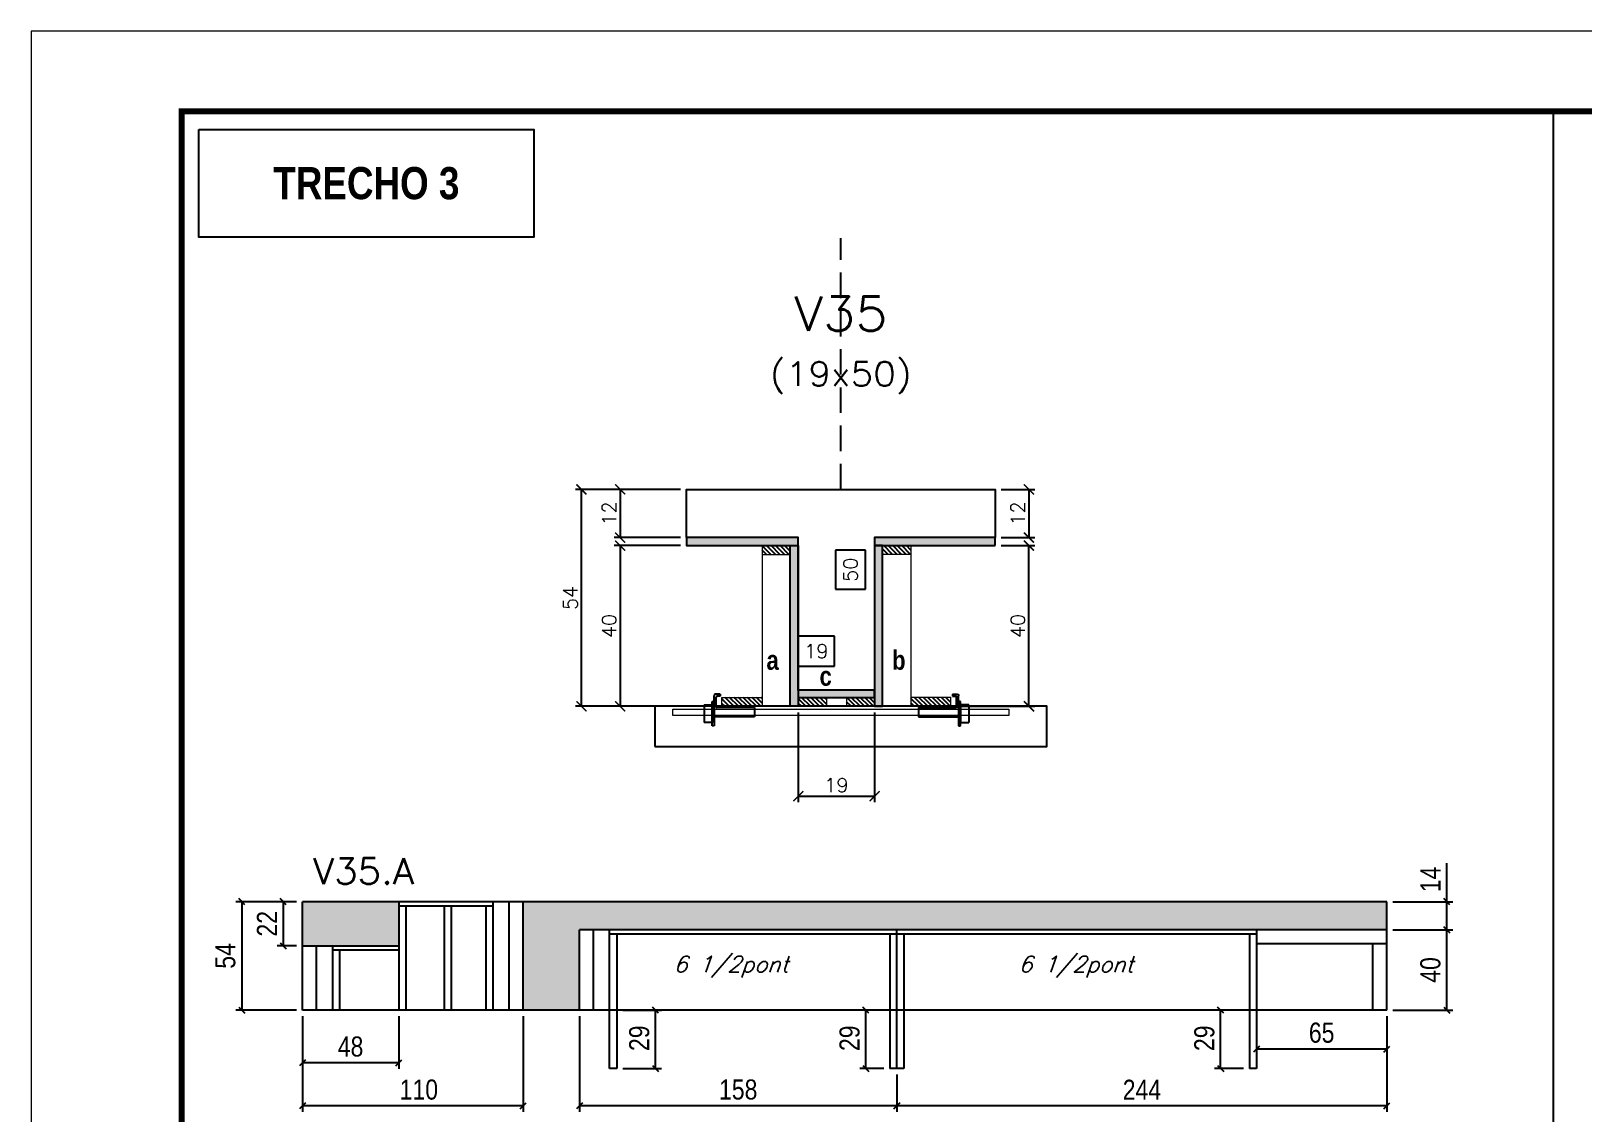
# Model space of a CAD drawing. Extents: x 0 to 6325, y 10169 to 19307.
# Drawn here: x 3170 to 3943, y 12977 to 13516 of the extents above; entities that cross this region are included whole.
import ezdxf
from ezdxf.enums import TextEntityAlignment as Align

# ---------------------------------------------------------------- set-up
doc = ezdxf.new("R2010")
doc.units = 0
doc.linetypes.add('DASHED', pattern=[0.75, 0.5, -0.25])
doc.linetypes.add('HIDDEN', pattern=[9.525, 6.35, -3.175])
for name, color, linetype in [('1', 1, 'Continuous'), ('barrote', 251, 'Continuous'), ('COTA', 241, 'Continuous'), ('Cota Seção (2x)', 4, 'Continuous'), ('detalhes', 4, 'Continuous'), ('Hachura', 253, 'Continuous'), ('NOMENCLATURA', 7, 'Continuous'), ('Painéis', 200, 'Continuous'), ('presilha', 1, 'Continuous'), ('SARR_2.2x7', 40, 'Continuous'), ('SARR_3.5x7', 81, 'Continuous'), ('texto', 7, 'Continuous'), ('Texto de Titulo', 7, 'Continuous'), ('Texto Qtd Sarr', 242, 'Continuous')]:
    doc.layers.add(name, color=color, linetype=linetype)
for name, color, linetype, lineweight in [('CONCRETO', 251, 'Continuous', 25), ('Folhas', 255, 'Continuous', 9), ('Madeira', 126, 'Continuous', 18), ('SARRAFO DE PRESSAO', 251, 'DASHED', 9), ('SCO-___-LAJ', 2, 'Continuous', 0), ('Texto Seção', 7, 'Continuous', 15)]:
    doc.layers.add(name, color=color, linetype=linetype, lineweight=lineweight)
doc.styles.add('COTA TECNICA', font='techl___.ttf', dxfattribs={"height": 10})
doc.styles.add('REGUA-120', font='ROMANS.shx', dxfattribs={"height": 15})
doc.styles.add('ROMANC', font='techb___.ttf', dxfattribs={"height": 2.5})
doc.styles.add('Romans', font='romans.shx')
doc.styles.add('TECNICA', font='techb___.ttf', dxfattribs={"height": 10})
doc.dimstyles.new('Cota Seção (2x)', dxfattribs={"dimtxt": 7, "dimasz": 5, "dimexe": 3, "dimexo": 3, "dimgap": 2, "dimtad": 3, "dimdec": 1, "dimlfac": 0.5, "dimzin": 12, "dimdsep": 46, "dimtxsty": 'Romans', "dimblk": 'ARCHTICK', "dimcen": 0, "dimclrd": 4, "dimclre": 4, "dimclrt": 1, "dimadec": 1, "dimazin": 3, "dimtfac": 1, "dimtdec": 1, "dimtmove": 0, "dimatfit": 3, "dimldrblk": 'OBLIQUE', "dimfxl": 1, "dimtolj": 1, "dimtzin": 12, "dimarcsym": 0})
doc.dimstyles.new('Cota Seção interna', dxfattribs={"dimtxt": 7, "dimasz": 6, "dimexe": 0.18, "dimexo": 2, "dimgap": -4, "dimtad": 3, "dimdec": 1, "dimlfac": 0.5, "dimzin": 12, "dimdsep": 46, "dimtxsty": 'Romans', "dimblk": 'ARCHTICK', "dimcen": 0.09, "dimse1": 1, "dimse2": 1, "dimsd1": 1, "dimsd2": 1, "dimclrd": 180, "dimclre": 5, "dimclrt": 1, "dimadec": 0, "dimazin": 3, "dimtfac": 1, "dimtdec": 1, "dimtofl": 0, "dimtmove": 0, "dimatfit": 3, "dimldrblk": 'ARCHTICK', "dimfxl": 1, "dimtolj": 1, "dimtzin": 0, "dimarcsym": 0})
doc.dimstyles.new('PAINEL', dxfattribs={"dimtxt": 10, "dimasz": 3, "dimexe": 3, "dimexo": 3, "dimgap": 3, "dimtad": 1, "dimdec": 1, "dimzin": 12, "dimdsep": 46, "dimtxsty": 'COTA TECNICA', "dimblk1": 'OBLIQUE', "dimblk2": 'OBLIQUE', "dimsah": 1, "dimcen": 0.9, "dimclrd": 4, "dimclre": 4, "dimclrt": 240, "dimadec": 1, "dimazin": 3, "dimtfac": 1, "dimtdec": 1, "dimtmove": 0, "dimatfit": 3, "dimfxl": 1, "dimtolj": 1, "dimtzin": 12, "dimarcsym": 0})
pattern_1 = [(315, (26508.6246, 4949.8755), (1.12253202, 1.12253202), [])]

# ---------------------------------------------------------------- blocks, each defined once
blk = doc.blocks.new('9999999999')
at = {"layer": 'Folhas'}
blk.add_lwpolyline([(98138.98, 34190.21), (99623.98, 34190.21), (99623.98, 35240.21), (98138.98, 35240.21)], close=True, dxfattribs=at)
at = {"layer": 'Folhas', "color": 30, "const_width": 3}
blk.add_lwpolyline([(98213.98, 34230.21), (99583.98, 34230.21), (99583.98, 35200.21), (98213.98, 35200.21)], close=True, dxfattribs=at)
blk = doc.blocks.new('titulo1')
at = {"layer": 'Defpoints', "color": 252, "linetype": 'HIDDEN', "ltscale": 2}
blk.add_line((0, 0), (0, 125), dxfattribs=at)
at = {"layer": 'Defpoints', "style": 'Romans', "oblique": 15}
blk.add_attdef('FOLHA', text='', height=10, dxfattribs=at).set_placement((0, 15.58), align=Align.MIDDLE_CENTER)
at = {"layer": 'Texto Qtd Sarr', "color": 3, "style": 'Romans', "oblique": 15}
for tag, height, p in [('TITULO', 17, (0, 71.45)), ('SEÇÃO', 12, (0, 41.55))]:
    blk.add_attdef(tag, text='', height=height, dxfattribs=at).set_placement(p, align=Align.MIDDLE_CENTER)
blk = doc.blocks.new('_ArchTick')
at = {"color": 0, "linetype": 'ByBlock', "const_width": 0.15}
blk.add_lwpolyline([(-0.5, -0.5), (0.5, 0.5)], dxfattribs=at)
blk = doc.blocks.new('*D387')
at = {"layer": 'COTA', "color": 4, "lineweight": -2, "transparency": 16777216}
for p, q in [((3653, 13287.52), (3669.88, 13287.52)), ((3666.88, 13287.52), (3666.88, 13263.52)), ((3653, 13263.52), (3669.88, 13263.52))]:
    blk.add_line(p, q, dxfattribs=at)
at = {"layer": 'Defpoints', "color": 0, "transparency": 16777216}
for p in [(3650, 13287.52), (3650, 13263.52), (3666.88, 13263.52)]:
    blk.add_point(p, dxfattribs=at)
at = {"layer": 'COTA', "color": 4, "lineweight": -2, "transparency": 16777216, "xscale": 5, "yscale": 5, "zscale": 5}
for p, rotation in [((3666.88, 13287.52), 90), ((3666.88, 13263.52), 270)]:
    blk.add_blockref('_ArchTick', p, dxfattribs=dict(at, rotation=rotation))
at = {"layer": 'COTA', "color": 1, "transparency": 16777216, "insert": (3661.38, 13275.52), "char_height": 7, "attachment_point": 5, "rotation": 90, "style": 'Romans'}
blk.add_mtext('\\A1;12', dxfattribs=at)
blk = doc.blocks.new('_Oblique')
at = {"layer": '1', "color": 0, "lineweight": -2}
blk.add_line((-0.5, -0.5), (0.5, 0.5), dxfattribs=at)
blk = doc.blocks.new('*D388')
at = {"layer": 'COTA', "color": 4, "lineweight": -2, "transparency": 16777216}
for p, q in [((3493.4, 13287.52), (3441.03, 13287.52)), ((3444.03, 13179.52), (3444.03, 13287.52)), ((3515.4, 13179.52), (3441.03, 13179.52))]:
    blk.add_line(p, q, dxfattribs=at)
at = {"layer": 'Defpoints', "color": 0, "transparency": 16777216}
for p in [(3444.03, 13287.52), (3496.4, 13287.52), (3518.4, 13179.52)]:
    blk.add_point(p, dxfattribs=at)
at = {"layer": 'COTA', "color": 4, "lineweight": -2, "transparency": 16777216, "xscale": 5, "yscale": 5, "zscale": 5}
for p, rotation in [((3444.03, 13287.52), 90), ((3444.03, 13179.52), 270)]:
    blk.add_blockref('_ArchTick', p, dxfattribs=dict(at, rotation=rotation))
at = {"layer": 'COTA', "color": 1, "transparency": 16777216, "insert": (3438.53, 13233.52), "char_height": 7, "attachment_point": 5, "rotation": 90, "style": 'Romans'}
blk.add_mtext('\\A1;54', dxfattribs=at)
blk = doc.blocks.new('*D389')
at = {"layer": 'COTA', "color": 4, "lineweight": -2, "transparency": 16777216}
for p, q in [((3653, 13259.52), (3669.88, 13259.52)), ((3666.88, 13179.52), (3666.88, 13259.52)), ((3626.6, 13179.52), (3669.88, 13179.52))]:
    blk.add_line(p, q, dxfattribs=at)
at = {"layer": 'Defpoints', "color": 0, "transparency": 16777216}
for p in [(3650, 13259.52), (3666.88, 13259.52), (3623.6, 13179.52)]:
    blk.add_point(p, dxfattribs=at)
at = {"layer": 'COTA', "color": 4, "lineweight": -2, "transparency": 16777216, "xscale": 5, "yscale": 5, "zscale": 5}
for p, rotation in [((3666.88, 13259.52), 90), ((3666.88, 13179.52), 270)]:
    blk.add_blockref('_ArchTick', p, dxfattribs=dict(at, rotation=rotation))
at = {"layer": 'COTA', "color": 1, "transparency": 16777216, "insert": (3661.38, 13219.52), "char_height": 7, "attachment_point": 5, "rotation": 90, "style": 'Romans'}
blk.add_mtext('\\A1;40', dxfattribs=at)
blk = doc.blocks.new('*D390')
at = {"layer": 'Cota Seção (2x)', "color": 180, "lineweight": -2, "transparency": 16777216}
for p, q in [((3585.5, 13257.19), (3570.5, 13257.19)), ((3570.5, 13257.19), (3570.5, 13237.85)), ((3585.5, 13237.85), (3585.5, 13257.19)), ((3570.5, 13237.85), (3585.5, 13237.85))]:
    blk.add_line(p, q, dxfattribs=at)
at = {"layer": 'Defpoints', "color": 0, "transparency": 16777216}
for p in [(3589.5, 13287.52), (3601, 13287.52), (3601, 13187.52)]:
    blk.add_point(p, dxfattribs=at)
at = {"layer": 'Cota Seção (2x)', "color": 1, "transparency": 16777216, "insert": (3578, 13247.52), "char_height": 7, "attachment_point": 5, "rotation": 90, "style": 'Romans'}
blk.add_mtext('\\A1;50', dxfattribs=at)
blk = doc.blocks.new('*D391')
at = {"layer": 'COTA', "color": 4, "lineweight": -2, "transparency": 16777216}
for p, q in [((3493.4, 13287.52), (3460.35, 13287.52)), ((3463.35, 13287.52), (3463.35, 13263.52)), ((3493.4, 13263.52), (3460.35, 13263.52))]:
    blk.add_line(p, q, dxfattribs=at)
at = {"layer": 'Defpoints', "color": 0, "transparency": 16777216}
for p in [(3496.4, 13287.52), (3463.35, 13263.52), (3496.4, 13263.52)]:
    blk.add_point(p, dxfattribs=at)
at = {"layer": 'COTA', "color": 4, "lineweight": -2, "transparency": 16777216, "xscale": 5, "yscale": 5, "zscale": 5}
for p, rotation in [((3463.35, 13287.52), 90), ((3463.35, 13263.52), 270)]:
    blk.add_blockref('_ArchTick', p, dxfattribs=dict(at, rotation=rotation))
at = {"layer": 'COTA', "color": 1, "transparency": 16777216, "insert": (3457.85, 13275.52), "char_height": 7, "attachment_point": 5, "rotation": 90, "style": 'Romans'}
blk.add_mtext('\\A1;12', dxfattribs=at)
blk = doc.blocks.new('*D392')
at = {"layer": 'COTA', "color": 4, "lineweight": -2, "transparency": 16777216}
for p, q in [((3493.4, 13259.52), (3460.35, 13259.52)), ((3463.35, 13259.52), (3463.35, 13179.52)), ((3515.4, 13179.52), (3460.35, 13179.52))]:
    blk.add_line(p, q, dxfattribs=at)
at = {"layer": 'Defpoints', "color": 0, "transparency": 16777216}
for p in [(3496.4, 13259.52), (3463.35, 13179.52), (3518.4, 13179.52)]:
    blk.add_point(p, dxfattribs=at)
at = {"layer": 'COTA', "color": 4, "lineweight": -2, "transparency": 16777216, "xscale": 5, "yscale": 5, "zscale": 5}
for p, rotation in [((3463.35, 13259.52), 90), ((3463.35, 13179.52), 270)]:
    blk.add_blockref('_ArchTick', p, dxfattribs=dict(at, rotation=rotation))
at = {"layer": 'COTA', "color": 1, "transparency": 16777216, "insert": (3457.85, 13219.52), "char_height": 7, "attachment_point": 5, "rotation": 90, "style": 'Romans'}
blk.add_mtext('\\A1;40', dxfattribs=at)
blk = doc.blocks.new('PRESILHA METÁLICA 1')
at = {"layer": 'presilha'}
for p, q in [((0, 13), (6, 13)), ((0, 13), (0, 0)), ((6, 15.5), (7.5, 15.5)), ((6, -2.5), (6, 15.5)), ((6, 13), (6, 0)), ((7.5, 10.6), (7.5, 19.9)), ((7.5, 15.5), (7.5, -2.5)), ((12, 21), (8.6, 21)), ((9, 11.6), (9, 18.9)), ((12, 19.5), (9.6, 19.5)), ((12, 21), (12, 19.5)), ((6, 0), (0, 0)), ((37.5, 4.1), (7.5, 4.1)), ((37.5, 11), (9.6, 11)), ((37.5, 11), (37.5, 4.1)), ((7.5, -2.5), (6, -2.5))]:
    blk.add_line(p, q, dxfattribs=at)
for centre, radius, start, end in [((8.6, 19.9), 1.14, 90, 180), ((9.6, 18.9), 0.57, 90, 180), ((9.6, 11.6), 0.57, 180, 270)]:
    blk.add_arc(centre, radius, start, end, dxfattribs=at)
blk = doc.blocks.new('*D393')
at = {"layer": 'COTA', "color": 4, "lineweight": -2, "transparency": 16777216}
for p, q in [((3552, 13176.52), (3552, 13131.79)), ((3590, 13176.52), (3590, 13131.79)), ((3552, 13134.79), (3590, 13134.79))]:
    blk.add_line(p, q, dxfattribs=at)
at = {"layer": 'Defpoints', "color": 0, "transparency": 16777216}
for p in [(3552, 13179.52), (3590, 13179.52), (3590, 13134.79)]:
    blk.add_point(p, dxfattribs=at)
at = {"layer": 'COTA', "color": 4, "lineweight": -2, "transparency": 16777216, "xscale": 5, "yscale": 5, "zscale": 5, "rotation": 180}
blk.add_blockref('_ArchTick', (3552, 13134.79), dxfattribs=at)
at = {"layer": 'COTA', "color": 4, "lineweight": -2, "transparency": 16777216, "xscale": 5, "yscale": 5, "zscale": 5}
blk.add_blockref('_ArchTick', (3590, 13134.79), dxfattribs=at)
at = {"layer": 'COTA', "color": 1, "transparency": 16777216, "insert": (3571, 13140.29), "char_height": 7, "attachment_point": 5, "style": 'Romans'}
blk.add_mtext('\\A1;19', dxfattribs=at)
blk = doc.blocks.new('*D394')
at = {"layer": 'Cota Seção (2x)', "color": 180, "lineweight": -2, "transparency": 16777216}
for p, q in [((3570, 13214.52), (3552, 13214.52)), ((3552, 13214.52), (3552, 13199.52)), ((3570, 13199.52), (3570, 13214.52)), ((3552, 13199.52), (3570, 13199.52))]:
    blk.add_line(p, q, dxfattribs=at)
at = {"layer": 'Defpoints', "color": 0, "transparency": 16777216}
for p in [(3590, 13195.52), (3552.01, 13179.52), (3590, 13179.52)]:
    blk.add_point(p, dxfattribs=at)
at = {"layer": 'Cota Seção (2x)', "color": 1, "transparency": 16777216, "insert": (3561, 13207.02), "char_height": 7, "attachment_point": 5, "style": 'Romans'}
blk.add_mtext('\\A1;19', dxfattribs=at)
blk = doc.blocks.new('*D366')
at = {"layer": 'COTA', "color": 4, "linetype": 'ByBlock', "lineweight": -2, "transparency": 16777216}
for p, q in [((3845.12, 13025.27), (3845.12, 12977.56)), ((3601.12, 12996.27), (3601.12, 12977.56)), ((3845.12, 12980.56), (3601.12, 12980.56))]:
    blk.add_line(p, q, dxfattribs=at)
at = {"layer": 'Defpoints', "color": 0, "linetype": 'ByBlock', "transparency": 16777216}
for p in [(3845.12, 13028.27), (3601.12, 12999.27), (3601.12, 12980.56)]:
    blk.add_point(p, dxfattribs=at)
at = {"layer": 'COTA', "color": 4, "linetype": 'ByBlock', "lineweight": -2, "transparency": 16777216, "xscale": 3, "yscale": 3, "zscale": 3, "rotation": 180}
blk.add_blockref('_Oblique', (3601.12, 12980.56), dxfattribs=at)
at = {"layer": 'COTA', "color": 4, "linetype": 'ByBlock', "lineweight": -2, "transparency": 16777216, "xscale": 3, "yscale": 3, "zscale": 3}
blk.add_blockref('_Oblique', (3845.12, 12980.56), dxfattribs=at)
at = {"layer": 'COTA', "color": 240, "linetype": 'ByBlock', "transparency": 16777216, "insert": (3723.12, 12988.63), "char_height": 10, "attachment_point": 5, "style": 'COTA TECNICA'}
blk.add_mtext('\\A1;244', dxfattribs=at)
blk = doc.blocks.new('*D367')
at = {"layer": 'COTA', "color": 4, "linetype": 'ByBlock', "lineweight": -2, "transparency": 16777216}
for p, q in [((3443.1, 13025.27), (3443.1, 12977.56)), ((3601.12, 12996.27), (3601.12, 12977.56)), ((3601.12, 12980.56), (3443.1, 12980.56))]:
    blk.add_line(p, q, dxfattribs=at)
at = {"layer": 'Defpoints', "color": 0, "linetype": 'ByBlock', "transparency": 16777216}
for p in [(3443.1, 13028.27), (3601.12, 12999.27), (3443.1, 12980.56)]:
    blk.add_point(p, dxfattribs=at)
at = {"layer": 'COTA', "color": 4, "linetype": 'ByBlock', "lineweight": -2, "transparency": 16777216, "xscale": 3, "yscale": 3, "zscale": 3, "rotation": 180}
blk.add_blockref('_Oblique', (3443.1, 12980.56), dxfattribs=at)
at = {"layer": 'COTA', "color": 4, "linetype": 'ByBlock', "lineweight": -2, "transparency": 16777216, "xscale": 3, "yscale": 3, "zscale": 3}
blk.add_blockref('_Oblique', (3601.12, 12980.56), dxfattribs=at)
at = {"layer": 'COTA', "color": 240, "linetype": 'ByBlock', "transparency": 16777216, "insert": (3522.11, 12988.69), "char_height": 10, "width": 210.731, "attachment_point": 5, "style": 'COTA TECNICA'}
blk.add_mtext('\\A1;158', dxfattribs=at)
blk = doc.blocks.new('*D368')
at = {"layer": 'COTA', "color": 4, "lineweight": -2, "transparency": 16777216}
for p, q in [((3305.1, 13021.59), (3305.1, 12977.56)), ((3415.1, 13025.27), (3415.1, 12977.56)), ((3415.1, 12980.56), (3305.1, 12980.56))]:
    blk.add_line(p, q, dxfattribs=at)
at = {"layer": 'Defpoints', "color": 0, "transparency": 16777216}
for p in [(3305.1, 13024.59), (3415.1, 13028.27), (3305.1, 12980.56)]:
    blk.add_point(p, dxfattribs=at)
at = {"layer": 'COTA', "color": 4, "lineweight": -2, "transparency": 16777216, "xscale": 3, "yscale": 3, "zscale": 3, "rotation": 180}
blk.add_blockref('_Oblique', (3305.1, 12980.56), dxfattribs=at)
at = {"layer": 'COTA', "color": 4, "lineweight": -2, "transparency": 16777216, "xscale": 3, "yscale": 3, "zscale": 3}
blk.add_blockref('_Oblique', (3415.1, 12980.56), dxfattribs=at)
at = {"layer": 'COTA', "color": 240, "transparency": 16777216, "insert": (3363.1, 12988.66), "char_height": 10, "attachment_point": 5, "style": 'COTA TECNICA'}
blk.add_mtext('\\A1;110', dxfattribs=at)
blk = doc.blocks.new('*D826')
at = {"layer": 'COTA', "color": 4, "lineweight": -2, "transparency": 16777216}
for p, q in [((3305.1, 13025.27), (3305.1, 12998.99)), ((3353.1, 13025.27), (3353.1, 12998.99)), ((3353.1, 13001.99), (3305.1, 13001.99))]:
    blk.add_line(p, q, dxfattribs=at)
at = {"layer": 'Defpoints', "color": 0, "transparency": 16777216}
for p in [(3305.1, 13028.27), (3353.1, 13028.27), (3305.1, 13001.99)]:
    blk.add_point(p, dxfattribs=at)
at = {"layer": 'COTA', "color": 4, "lineweight": -2, "transparency": 16777216, "xscale": 3, "yscale": 3, "zscale": 3, "rotation": 180}
blk.add_blockref('_Oblique', (3305.1, 13001.99), dxfattribs=at)
at = {"layer": 'COTA', "color": 4, "lineweight": -2, "transparency": 16777216, "xscale": 3, "yscale": 3, "zscale": 3}
blk.add_blockref('_Oblique', (3353.1, 13001.99), dxfattribs=at)
at = {"layer": 'COTA', "color": 240, "transparency": 16777216, "insert": (3329.1, 13010.09), "char_height": 10, "attachment_point": 5, "style": 'COTA TECNICA'}
blk.add_mtext('\\A1;48', dxfattribs=at)
blk = doc.blocks.new('*D827')
at = {"layer": 'COTA', "color": 4, "lineweight": -2, "transparency": 16777216}
for p, q in [((3594.62, 13028.27), (3582.68, 13028.27)), ((3585.68, 12999.27), (3585.68, 13028.27)), ((3594.62, 12999.27), (3582.68, 12999.27))]:
    blk.add_line(p, q, dxfattribs=at)
at = {"layer": 'Defpoints', "color": 0, "transparency": 16777216}
for p in [(3585.68, 13028.27), (3597.62, 13028.27), (3597.62, 12999.27)]:
    blk.add_point(p, dxfattribs=at)
at = {"layer": 'COTA', "color": 4, "lineweight": -2, "transparency": 16777216, "xscale": 3, "yscale": 3, "zscale": 3}
for p, rotation in [((3585.68, 13028.27), 90), ((3585.68, 12999.27), 270)]:
    blk.add_blockref('_Oblique', p, dxfattribs=dict(at, rotation=rotation))
at = {"layer": 'COTA', "color": 240, "transparency": 16777216, "insert": (3577.59, 13014.27), "char_height": 10, "attachment_point": 5, "rotation": 90, "style": 'COTA TECNICA'}
blk.add_mtext('\\A1;29', dxfattribs=at)
blk = doc.blocks.new('*D828')
at = {"layer": 'COTA', "color": 4, "lineweight": -2, "transparency": 16777216}
for p, q in [((3464.6, 13028.27), (3483.96, 13028.27)), ((3480.96, 12999.27), (3480.96, 13028.27)), ((3464.6, 12999.27), (3483.96, 12999.27))]:
    blk.add_line(p, q, dxfattribs=at)
at = {"layer": 'Defpoints', "color": 0, "transparency": 16777216}
for p in [(3461.6, 13028.27), (3480.96, 13028.27), (3461.6, 12999.27)]:
    blk.add_point(p, dxfattribs=at)
at = {"layer": 'COTA', "color": 4, "lineweight": -2, "transparency": 16777216, "xscale": 3, "yscale": 3, "zscale": 3}
for p, rotation in [((3480.96, 13028.27), 90), ((3480.96, 12999.27), 270)]:
    blk.add_blockref('_Oblique', p, dxfattribs=dict(at, rotation=rotation))
at = {"layer": 'COTA', "color": 240, "transparency": 16777216, "insert": (3472.87, 13014.27), "char_height": 10, "attachment_point": 5, "rotation": 90, "style": 'COTA TECNICA'}
blk.add_mtext('\\A1;29', dxfattribs=at)
blk = doc.blocks.new('*D829')
at = {"layer": 'COTA', "color": 4, "lineweight": -2, "transparency": 16777216}
for p, q in [((3773.62, 13028.27), (3759.33, 13028.27)), ((3762.33, 12999.27), (3762.33, 13028.27)), ((3773.62, 12999.27), (3759.33, 12999.27))]:
    blk.add_line(p, q, dxfattribs=at)
at = {"layer": 'Defpoints', "color": 0, "transparency": 16777216}
for p in [(3762.33, 13028.27), (3776.62, 13028.27), (3776.62, 12999.27)]:
    blk.add_point(p, dxfattribs=at)
at = {"layer": 'COTA', "color": 4, "lineweight": -2, "transparency": 16777216, "xscale": 3, "yscale": 3, "zscale": 3}
for p, rotation in [((3762.33, 13028.27), 90), ((3762.33, 12999.27), 270)]:
    blk.add_blockref('_Oblique', p, dxfattribs=dict(at, rotation=rotation))
at = {"layer": 'COTA', "color": 240, "transparency": 16777216, "insert": (3754.25, 13014.27), "char_height": 10, "attachment_point": 5, "rotation": 90, "style": 'COTA TECNICA'}
blk.add_mtext('\\A1;29', dxfattribs=at)
blk = doc.blocks.new('*D830')
at = {"layer": 'COTA', "color": 4, "lineweight": -2, "transparency": 16777216}
for p, q in [((3780.12, 13025.27), (3780.12, 13005.88)), ((3845.12, 13025.27), (3845.12, 13005.88)), ((3845.12, 13008.88), (3780.12, 13008.88))]:
    blk.add_line(p, q, dxfattribs=at)
at = {"layer": 'Defpoints', "color": 0, "transparency": 16777216}
for p in [(3780.12, 13028.27), (3845.12, 13028.27), (3780.12, 13008.88)]:
    blk.add_point(p, dxfattribs=at)
at = {"layer": 'COTA', "color": 4, "lineweight": -2, "transparency": 16777216, "xscale": 3, "yscale": 3, "zscale": 3, "rotation": 180}
blk.add_blockref('_Oblique', (3780.12, 13008.88), dxfattribs=at)
at = {"layer": 'COTA', "color": 4, "lineweight": -2, "transparency": 16777216, "xscale": 3, "yscale": 3, "zscale": 3}
blk.add_blockref('_Oblique', (3845.12, 13008.88), dxfattribs=at)
at = {"layer": 'COTA', "color": 240, "transparency": 16777216, "insert": (3812.62, 13016.99), "char_height": 10, "attachment_point": 5, "style": 'COTA TECNICA'}
blk.add_mtext('\\A1;65', dxfattribs=at)
blk = doc.blocks.new('*D831')
at = {"layer": 'COTA', "color": 4, "lineweight": -2, "transparency": 16777216}
for p, q in [((3848.12, 13068.27), (3877.91, 13068.27)), ((3874.91, 13028.27), (3874.91, 13068.27)), ((3848.12, 13028.27), (3877.91, 13028.27))]:
    blk.add_line(p, q, dxfattribs=at)
at = {"layer": 'Defpoints', "color": 0, "transparency": 16777216}
for p in [(3845.12, 13068.27), (3874.91, 13068.27), (3845.12, 13028.27)]:
    blk.add_point(p, dxfattribs=at)
at = {"layer": 'COTA', "color": 4, "lineweight": -2, "transparency": 16777216, "xscale": 3, "yscale": 3, "zscale": 3}
for p, rotation in [((3874.91, 13068.27), 90), ((3874.91, 13028.27), 270)]:
    blk.add_blockref('_Oblique', p, dxfattribs=dict(at, rotation=rotation))
at = {"layer": 'COTA', "color": 240, "transparency": 16777216, "insert": (3866.8, 13048.27), "char_height": 10, "attachment_point": 5, "rotation": 90, "style": 'COTA TECNICA'}
blk.add_mtext('\\A1;40', dxfattribs=at)
blk = doc.blocks.new('*D832')
at = {"layer": 'COTA', "color": 4, "lineweight": -2, "transparency": 16777216}
for p, q in [((3874.91, 13082.27), (3874.91, 13101.39)), ((3848.12, 13082.27), (3877.91, 13082.27)), ((3874.91, 13068.27), (3874.91, 13082.27)), ((3848.12, 13068.27), (3877.91, 13068.27))]:
    blk.add_line(p, q, dxfattribs=at)
at = {"layer": 'Defpoints', "color": 0, "transparency": 16777216}
for p in [(3845.12, 13082.27), (3874.91, 13082.27), (3845.12, 13068.27)]:
    blk.add_point(p, dxfattribs=at)
at = {"layer": 'COTA', "color": 4, "lineweight": -2, "transparency": 16777216, "xscale": 3, "yscale": 3, "zscale": 3}
for p, rotation in [((3874.91, 13082.27), 90), ((3874.91, 13068.27), 270)]:
    blk.add_blockref('_Oblique', p, dxfattribs=dict(at, rotation=rotation))
at = {"layer": 'COTA', "color": 240, "transparency": 16777216, "insert": (3866.83, 13093.33), "char_height": 10, "attachment_point": 5, "rotation": 90, "style": 'COTA TECNICA'}
blk.add_mtext('\\A1;14', dxfattribs=at)
blk = doc.blocks.new('*D907')
at = {"layer": 'COTA', "color": 4, "lineweight": -2, "transparency": 16777216}
for p, q in [((3302.1, 13082.27), (3292.47, 13082.27)), ((3295.47, 13082.27), (3295.47, 13060.27)), ((3302.1, 13060.27), (3292.47, 13060.27))]:
    blk.add_line(p, q, dxfattribs=at)
at = {"layer": 'Defpoints', "color": 0, "transparency": 16777216}
for p in [(3305.1, 13082.27), (3295.47, 13060.27), (3305.1, 13060.27)]:
    blk.add_point(p, dxfattribs=at)
at = {"layer": 'COTA', "color": 4, "lineweight": -2, "transparency": 16777216, "xscale": 3, "yscale": 3, "zscale": 3}
for p, rotation in [((3295.47, 13082.27), 90), ((3295.47, 13060.27), 270)]:
    blk.add_blockref('_Oblique', p, dxfattribs=dict(at, rotation=rotation))
at = {"layer": 'COTA', "color": 240, "transparency": 16777216, "insert": (3287.47, 13071.27), "char_height": 10, "attachment_point": 5, "rotation": 90, "style": 'COTA TECNICA'}
blk.add_mtext('\\A1;22', dxfattribs=at)
blk = doc.blocks.new('*D909')
at = {"layer": 'COTA', "color": 4, "lineweight": -2, "transparency": 16777216}
for p, q in [((3302.1, 13082.27), (3271.88, 13082.27)), ((3274.88, 13082.27), (3274.88, 13028.27)), ((3302.1, 13028.27), (3271.88, 13028.27))]:
    blk.add_line(p, q, dxfattribs=at)
at = {"layer": 'Defpoints', "color": 0, "transparency": 16777216}
for p in [(3305.1, 13082.27), (3274.88, 13028.27), (3305.1, 13028.27)]:
    blk.add_point(p, dxfattribs=at)
at = {"layer": 'COTA', "color": 4, "lineweight": -2, "transparency": 16777216, "xscale": 3, "yscale": 3, "zscale": 3}
for p, rotation in [((3274.88, 13082.27), 90), ((3274.88, 13028.27), 270)]:
    blk.add_blockref('_Oblique', p, dxfattribs=dict(at, rotation=rotation))
at = {"layer": 'COTA', "color": 240, "transparency": 16777216, "insert": (3266.77, 13055.27), "char_height": 10, "attachment_point": 5, "rotation": 90, "style": 'COTA TECNICA'}
blk.add_mtext('\\A1;54', dxfattribs=at)

msp = doc.modelspace()

# ---------------------------------------------------------------- hatches: boundary and pattern name
at = {"layer": 'COTA'}
h = msp.add_hatch(dxfattribs=at)
h.set_pattern_fill('AR-CONC', color=241, scale=0.03)
h.paths.add_polyline_path([(3353.1, 13060.27), (3353.1, 13082.27), (3305.1, 13082.27), (3305.1, 13060.27)])
h.paths.add_polyline_path([(3443.1, 13068.27), (3845.12, 13068.27), (3845.12, 13082.27), (3415.1, 13082.27), (3415.1, 13028.27), (3443.1, 13028.27)])
at = {"layer": 'Hachura'}
h = msp.add_hatch(color=256, dxfattribs=at)
h.dxf.hatch_style = 1
h.paths.add_polyline_path([(3552, 13259.52), (3552, 13263.52), (3496.4, 13263.52), (3496.4, 13259.52)])
h = msp.add_hatch(color=256, dxfattribs=at)
h.dxf.hatch_style = 1
h.paths.add_polyline_path([(3594, 13263.52), (3590, 13263.52), (3590, 13179.52), (3594, 13179.52)])
h = msp.add_hatch(color=256, dxfattribs=at)
h.dxf.hatch_style = 1
h.paths.add_polyline_path([(3650, 13259.52), (3650, 13263.52), (3590, 13263.52), (3590, 13259.52)])
h = msp.add_hatch(dxfattribs=at)
h.set_pattern_fill('ANSI31', color=256, scale=0.5, angle=270, style=0)
h.set_pattern_definition([(315, (26508.6246, 4951.8755), (1.12253202, 1.12253202), [])])
h.paths.add_polyline_path([(3548, 13255.12), (3548, 13259.52), (3534, 13259.52), (3534, 13255.12)])
h = msp.add_hatch(color=256, dxfattribs=at)
h.dxf.hatch_style = 1
h.paths.add_polyline_path([(3548, 13259.52), (3552, 13259.52), (3552, 13179.52), (3548, 13179.52)])
h = msp.add_hatch(dxfattribs=at)
h.set_pattern_fill('ANSI31', color=256, scale=0.5, angle=270, style=0)
h.set_pattern_definition([(315, (26508.6246, 4951.8755), (1.12253202, 1.12253202), [])])
h.paths.add_polyline_path([(3594, 13255.12), (3594, 13259.52), (3608, 13259.52), (3608, 13255.12)])
h = msp.add_hatch(dxfattribs=at)
h.set_pattern_fill('ANSI31', color=256, scale=0.5, angle=270, style=0)
h.set_pattern_definition([(315, (26508.6246, 4949.8755), (1.12253202, 1.12253202), [])])
h.paths.add_polyline_path([(3514, 13179.52), (3514, 13183.92), (3534, 13183.92), (3534, 13179.52)])
h = msp.add_hatch(color=256, dxfattribs=at)
h.dxf.hatch_style = 1
h.paths.add_polyline_path([(3590, 13183.92), (3590, 13187.52), (3552, 13187.52), (3552, 13183.92)])
h = msp.add_hatch(dxfattribs=at)
h.set_pattern_fill('ANSI31', color=256, scale=0.5, angle=270, style=0)
h.set_pattern_definition(pattern_1)
h.paths.add_polyline_path([(3552, 13179.52), (3552, 13183.92), (3566, 13183.92), (3566, 13179.52)])
h = msp.add_hatch(dxfattribs=at)
h.set_pattern_fill('ANSI31', color=256, scale=0.5, angle=270, style=0)
h.set_pattern_definition(pattern_1)
h.paths.add_polyline_path([(3590, 13179.52), (3590, 13183.92), (3576, 13183.92), (3576, 13179.52)])
h = msp.add_hatch(dxfattribs=at)
h.set_pattern_fill('ANSI31', color=256, scale=0.5, angle=270, style=0)
h.set_pattern_definition(pattern_1)
h.paths.add_polyline_path([(3628, 13179.52), (3628, 13183.92), (3608, 13183.92), (3608, 13179.52)])

# ---------------------------------------------------------------- linework, layer by layer
at = {"layer": 'barrote'}
msp.add_lwpolyline([(3480.55, 13159.52), (3675.73, 13159.52), (3675.73, 13179.52), (3480.55, 13179.52)], close=True, dxfattribs=at)
at = {"layer": 'CONCRETO'}
msp.add_lwpolyline([(3496.4, 13263.52), (3496.4, 13287.52), (3650, 13287.52), (3650, 13263.52), (3590, 13263.52), (3590, 13187.52), (3552, 13187.52), (3552, 13263.52)], close=True, dxfattribs=at)
at = {"layer": 'COTA'}
for p, q in [((3927.92, 13475.7), (3927.92, 12704.94)), ((3305.1, 13060.27), (3305.1, 13082.27)), ((3353.1, 13082.27), (3305.1, 13082.27)), ((3845.12, 13082.27), (3415.1, 13082.27)), ((3845.12, 13068.27), (3845.12, 13082.27)), ((3353.1, 13060.27), (3353.1, 13028.27)), ((3443.1, 13028.27), (3415.1, 13028.27)), ((3461.6, 12999.27), (3458.1, 12999.27)), ((3604.62, 12999.27), (3597.62, 12999.27))]:
    msp.add_line(p, q, dxfattribs=at)
msp.add_lwpolyline([(3253.57, 13466.7), (3420.35, 13466.7), (3420.35, 13413.04), (3253.57, 13413.04)], close=True, dxfattribs=at)
at = {"layer": 'Madeira'}
for points in [[(3548, 13255.12), (3548, 13259.52), (3534, 13259.52), (3534, 13255.12)], [(3548, 13259.52), (3534, 13259.52), (3534, 13179.52), (3548, 13179.52)], [(3594, 13255.12), (3594, 13259.52), (3608, 13259.52), (3608, 13255.12)], [(3594, 13259.52), (3608, 13259.52), (3608, 13179.52), (3594, 13179.52)], [(3514, 13179.52), (3514, 13183.92), (3534, 13183.92), (3534, 13179.52)], [(3552, 13179.52), (3552, 13183.92), (3566, 13183.92), (3566, 13179.52)], [(3590, 13179.52), (3590, 13183.92), (3576, 13183.92), (3576, 13179.52)], [(3628, 13179.52), (3628, 13183.92), (3608, 13183.92), (3608, 13179.52)]]:
    msp.add_lwpolyline(points, close=True, dxfattribs=at)
at = {"layer": 'Painéis', "linetype": 'ByBlock'}
for p, q in [((3415.1, 13082.27), (3353.1, 13082.27)), ((3353.1, 13082.27), (3353.1, 13060.27)), ((3415.1, 13028.27), (3415.1, 13082.27)), ((3845.12, 13068.27), (3443.1, 13068.27)), ((3443.1, 13028.27), (3443.1, 13068.27)), ((3601.12, 12999.27), (3601.12, 13068.27)), ((3845.12, 13028.27), (3845.12, 13068.27)), ((3305.1, 13028.27), (3305.1, 13060.27)), ((3305.1, 13060.27), (3353.1, 13060.27)), ((3415.1, 13028.27), (3305.1, 13028.27)), ((3845.12, 13028.27), (3443.1, 13028.27))]:
    msp.add_line(p, q, dxfattribs=at)
at = {"layer": 'Painéis'}
for points in [[(3552, 13259.52), (3552, 13263.52), (3496.4, 13263.52), (3496.4, 13259.52)], [(3650, 13259.52), (3650, 13263.52), (3590, 13263.52), (3590, 13259.52)], [(3548, 13259.52), (3552, 13259.52), (3552, 13179.52), (3548, 13179.52)], [(3594, 13259.52), (3590, 13259.52), (3590, 13179.52), (3594, 13179.52)], [(3590, 13183.92), (3590, 13187.52), (3552, 13187.52), (3552, 13183.92)]]:
    msp.add_lwpolyline(points, close=True, dxfattribs=at)
at = {"layer": 'SARR_2.2x7', "linetype": 'Continuous'}
for p, q in [((3400.1, 13080.07), (3353.1, 13080.07)), ((3408.1, 13028.27), (3408.1, 13082.27)), ((3450.1, 13028.27), (3450.1, 13068.27)), ((3312.1, 13028.27), (3312.1, 13060.27)), ((3601.12, 13066.07), (3458.1, 13066.07)), ((3780.12, 13066.07), (3601.12, 13066.07)), ((3845.12, 13061.27), (3780.12, 13061.27)), ((3838.12, 13028.27), (3838.12, 13061.27)), ((3353.1, 13058.07), (3320.1, 13058.07))]:
    msp.add_line(p, q, dxfattribs=at)
at = {"layer": 'SARR_3.5x7'}
for p, q in [((3356.6, 13080.07), (3356.6, 13028.27)), ((3375.69, 13080.07), (3375.69, 13028.27)), ((3379.19, 13080.07), (3379.19, 13028.27)), ((3396.6, 13028.27), (3396.6, 13080.07)), ((3400.1, 13028.27), (3400.1, 13082.27)), ((3458.1, 12999.27), (3458.1, 13068.27)), ((3780.12, 13068.27), (3780.12, 12999.27)), ((3320.1, 13060.27), (3320.1, 13028.27)), ((3461.6, 13066.07), (3461.6, 12999.27)), ((3597.62, 13066.07), (3597.62, 12999.27)), ((3604.62, 13066.07), (3604.62, 12999.27)), ((3776.62, 13066.07), (3776.62, 12999.27)), ((3323.6, 13058.07), (3323.6, 13028.27)), ((3323.6, 13028.27), (3320.1, 13028.27)), ((3780.12, 12999.27), (3776.62, 12999.27))]:
    msp.add_line(p, q, dxfattribs=at)
at = {"layer": 'SCO-___-LAJ', "color": 1}
msp.add_lwpolyline([(3489.55, 13178.19), (3656.86, 13178.19), (3656.86, 13174.99), (3489.55, 13174.99)], close=True, dxfattribs=at)

# ---------------------------------------------------------------- block references
at = {"layer": 'presilha', "yscale": 0.6666666666666666, "zscale": 0.6666666666666666}
for p, xscale in [((3505.14, 13171.55), 0.6666666666666666), ((3636.87, 13171.55), -0.6666666666666666)]:
    msp.add_blockref('PRESILHA METÁLICA 1', p, dxfattribs=dict(at, xscale=xscale))
at = {"layer": 'SARRAFO DE PRESSAO', "color": 6, "linetype": 'ByBlock'}
msp.add_blockref('9999999999', (-94968.98, -21724.51), dxfattribs=at)
at = {"layer": 'Texto Seção'}
ref = msp.add_blockref('titulo1', (3573.2, 13287.52), dxfattribs=at)
ref.add_attrib('TITULO', 'V35', dxfattribs={"layer": 'Texto de Titulo', "color": 7, "height": 17, "style": 'Romans', "width": 1.1}).set_placement((3573.2, 13375.02), align=Align.MIDDLE_CENTER)
ref.add_attrib('SEÇÃO', '(19x50)', dxfattribs={"layer": 'Texto de Titulo', "color": 7, "height": 12, "style": 'Romans', "width": 1.1}).set_placement((3573.2, 13345.02), align=Align.MIDDLE_CENTER)

# ---------------------------------------------------------------- texts
at = {"layer": 'detalhes', "style": 'TECNICA'}
for s, p in [('b', (3598.72, 13197.71)), ('a', (3536.18, 13197.72)), ('c', (3562.6, 13189.76))]:
    msp.add_text(s, height=9.6, dxfattribs=at).set_placement(p)
at = {"layer": 'NOMENCLATURA', "color": 2, "insert": (3336.96, 13439.87), "char_height": 16, "attachment_point": 5, "style": 'ROMANC'}
msp.add_mtext('TRECHO 3', dxfattribs=at)
at = {"layer": 'texto', "color": 2, "char_height": 8, "attachment_point": 5, "style": 'Romans'}
for insert in [(3518.54, 13049.85), (3690.31, 13049.85)]:
    msp.add_mtext('{\\Q19;\\C256;6 1/2pont}', dxfattribs=dict(at, insert=insert))
at = {"layer": 'Texto Seção', "style": 'REGUA-120', "width": 1.05}
msp.add_text('V35.A', height=13, dxfattribs=at).set_placement((3310.33, 13091.01))

# ---------------------------------------------------------------- dimensions: what is measured, and where the dimension line sits
at = {"layer": 'COTA'}
for base, p1, p2, angle, dimstyle, picture, middle in [((3444.03, 13287.52), (3518.4, 13179.52), (3496.4, 13287.52), 90, 'Cota Seção (2x)', '*D388', (3438.53, 13233.52)), ((3463.35, 13263.52), (3496.4, 13287.52), (3496.4, 13263.52), 90, 'Cota Seção (2x)', '*D391', (3457.85, 13275.52)), ((3666.88, 13263.52), (3650, 13287.52), (3650, 13263.52), 90, 'Cota Seção (2x)', '*D387', (3661.38, 13275.52)), ((3463.35, 13179.52), (3496.4, 13259.52), (3518.4, 13179.52), 90, 'Cota Seção (2x)', '*D392', (3457.85, 13219.52)), ((3666.88, 13259.52), (3623.6, 13179.52), (3650, 13259.52), 90, 'Cota Seção (2x)', '*D389', (3661.38, 13219.52)), ((3874.91, 13082.27), (3845.12, 13068.27), (3845.12, 13082.27), 90, 'PAINEL', '*D832', (3866.83, 13093.33)), ((3274.88, 13028.27), (3305.1, 13082.27), (3305.1, 13028.27), 90, 'PAINEL', '*D909', (3266.77, 13055.27)), ((3295.47, 13060.27), (3305.1, 13082.27), (3305.1, 13060.27), 90, 'PAINEL', '*D907', (3287.47, 13071.27)), ((3874.91, 13068.27), (3845.12, 13028.27), (3845.12, 13068.27), 90, 'PAINEL', '*D831', (3866.8, 13048.27)), ((3305.1, 13001.99), (3353.1, 13028.27), (3305.1, 13028.27), 180, 'PAINEL', '*D826', (3329.1, 13010.09)), ((3780.12, 13008.88), (3845.12, 13028.27), (3780.12, 13028.27), 180, 'PAINEL', '*D830', (3812.62, 13016.99))]:
    dim = msp.add_linear_dim(base=base, p1=p1, p2=p2, angle=angle, dimstyle=dimstyle, dxfattribs=at)
    dim.commit()
    dim.dimension.update_dxf_attribs({"geometry": picture, "text_midpoint": middle})
dim = msp.add_linear_dim(base=(3590, 13134.79), p1=(3552, 13179.52), p2=(3590, 13179.52), dimstyle='Cota Seção (2x)', dxfattribs=at)
dim.commit()
dim.dimension.update_dxf_attribs({"geometry": '*D393', "text_midpoint": (3571, 13140.29)})
for base, p1, p2, angle, picture, middle in [((3480.96, 13028.27), (3461.6, 12999.27), (3461.6, 13028.27), 90, '*D828', (3480.96, 13014.27)), ((3585.68, 13028.27), (3597.62, 12999.27), (3597.62, 13028.27), 90, '*D827', (3585.68, 13014.27)), ((3762.33, 13028.27), (3776.62, 12999.27), (3776.62, 13028.27), 90, '*D829', (3762.33, 13014.27)), ((3305.1, 12980.56), (3415.1, 13028.27), (3305.1, 13024.59), 180, '*D368', (3363.1, 12980.56))]:
    dim = msp.add_linear_dim(base=base, p1=p1, p2=p2, angle=angle, dimstyle='PAINEL', dxfattribs=at)
    dim.commit()
    dim.dimension.update_dxf_attribs({"geometry": picture, "text_midpoint": middle, "dimtype": 160})
at = {"layer": 'COTA', "linetype": 'ByBlock'}
dim = msp.add_linear_dim(base=(3443.1, 12980.56), p1=(3601.12, 12999.27), p2=(3443.1, 13028.27), angle=180, dimstyle='PAINEL', override={"dimtmove": 1}, dxfattribs=at)
dim.commit()
dim.dimension.update_dxf_attribs({"geometry": '*D367', "text_midpoint": (3522.11, 12988.69)})
dim = msp.add_linear_dim(base=(3601.12, 12980.56), p1=(3845.12, 13028.27), p2=(3601.12, 12999.27), angle=180, dimstyle='PAINEL', dxfattribs=at)
dim.commit()
dim.dimension.update_dxf_attribs({"geometry": '*D366', "text_midpoint": (3723.12, 12988.63)})
at = {"layer": 'Cota Seção (2x)'}
dim = msp.add_linear_dim(base=(3589.5, 13287.52), p1=(3601, 13187.52), p2=(3601, 13287.52), angle=90, dimstyle='Cota Seção interna', dxfattribs=at)
dim.commit()
dim.dimension.update_dxf_attribs({"geometry": '*D390', "text_midpoint": (3589.5, 13247.52), "dimtype": 160})
dim = msp.add_linear_dim(base=(3590, 13195.52), p1=(3552.01, 13179.52), p2=(3590, 13179.52), dimstyle='Cota Seção interna', dxfattribs=at)
dim.commit()
dim.dimension.update_dxf_attribs({"geometry": '*D394', "text_midpoint": (3561, 13195.52), "dimtype": 160})

doc.saveas('drawing.dxf')
